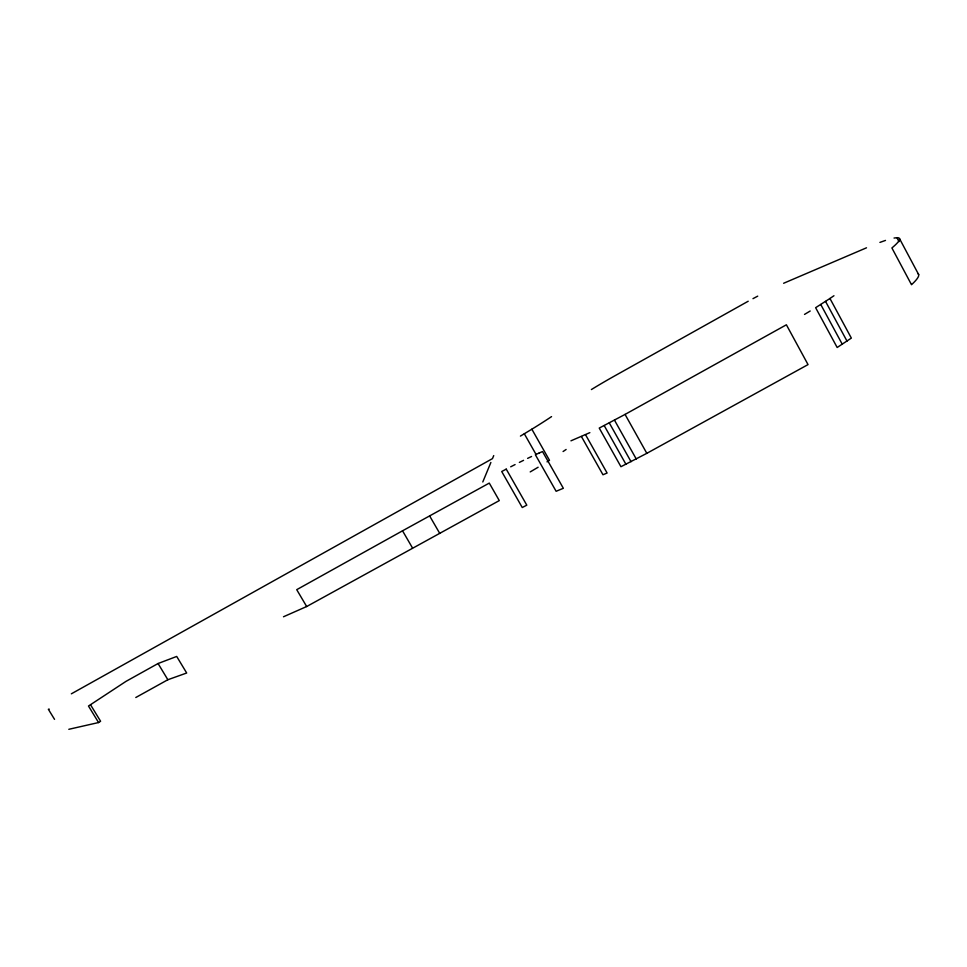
<?xml version="1.0" encoding="UTF-8"?>
<svg xmlns="http://www.w3.org/2000/svg" width="967" height="967" viewBox="0 0 967 967"><rect width="100%" height="100%" fill="white"/><g stroke="black" fill="none" stroke-linecap="round" stroke-linejoin="round"><path stroke-width="1.45" d="M482.799 481.965L490.873 462.468M493.726 455.59L492.481 458.612L71.353 693.822M829.952 298.477L815.628 307.699L837.168 347.491L851.347 338.099L829.952 298.477L833.953 295.733M563.084 451.529L566.118 449.474M90.584 704.858L100.592 721.249L98.574 722.542L88.481 706.031L126 681.372L158.068 663.519L176.707 656.448L186.679 673.008L167.859 679.728L135.791 697.509M547.02 461.839L549.486 460.304L531.85 429.203A78.339 6.225 -29.7 0 0 551.553 416.608M531.85 429.203L520.427 436.093M804.52 314.408L810.201 311.011M538.123 467.242L530.206 471.92M402.538 530.81L296.724 589.677L306.672 606.527L499.286 500.592L489.278 483.089L402.538 530.81L412.462 547.914M625.057 414.42L786.389 324.791L808.037 364.595L646.826 453.33L620.947 466.71L599.238 428.079L625.057 414.42L646.826 453.33M748.204 301.233L614.879 375.8A61.84 5.077 -29.3 0 0 591.393 389.544M752.979 298.658L757.717 296.144M510.697 466.807L515.085 464.571M519.364 462.407L523.558 460.34M527.619 458.37L531.572 456.497M570.953 440.819L589.858 432.648M783.621 283.271L866.505 247.806M283.5 616.765L306.672 606.527M879.922 242.403L885.494 240.42M49.16 709.053L48.35 709.27L54.539 719.351M68.814 729.299L98.574 722.542M894.04 238.051L896.905 237.701L898.996 241.617M158.068 663.519L167.859 679.728M429.783 516.185L439.743 533.397M524.319 433.772L536.105 454.538M585.506 434.667L607.107 473.032L602.973 474.761L581.421 436.516M614.492 420.174L636.25 458.999M609.295 422.917L631.04 461.694M604.194 425.565L625.927 464.269M825.54 301.402L846.995 341.097M820.753 304.484L842.257 344.228M899.576 238.752L918.65 274.543M896.905 237.701A131.826 11.556 -28.7 0 1 891.9 247.963L911.506 284.709A131.5 14.578 -28.4 0 0 917.695 273.468M506.237 469.128L501.716 471.521L522.253 507.518L526.797 505.173L506.237 469.128M539.03 453.088L535.367 454.732L556.122 491.284L563.35 488.299L542.511 451.553L539.03 453.088"/></g></svg>
